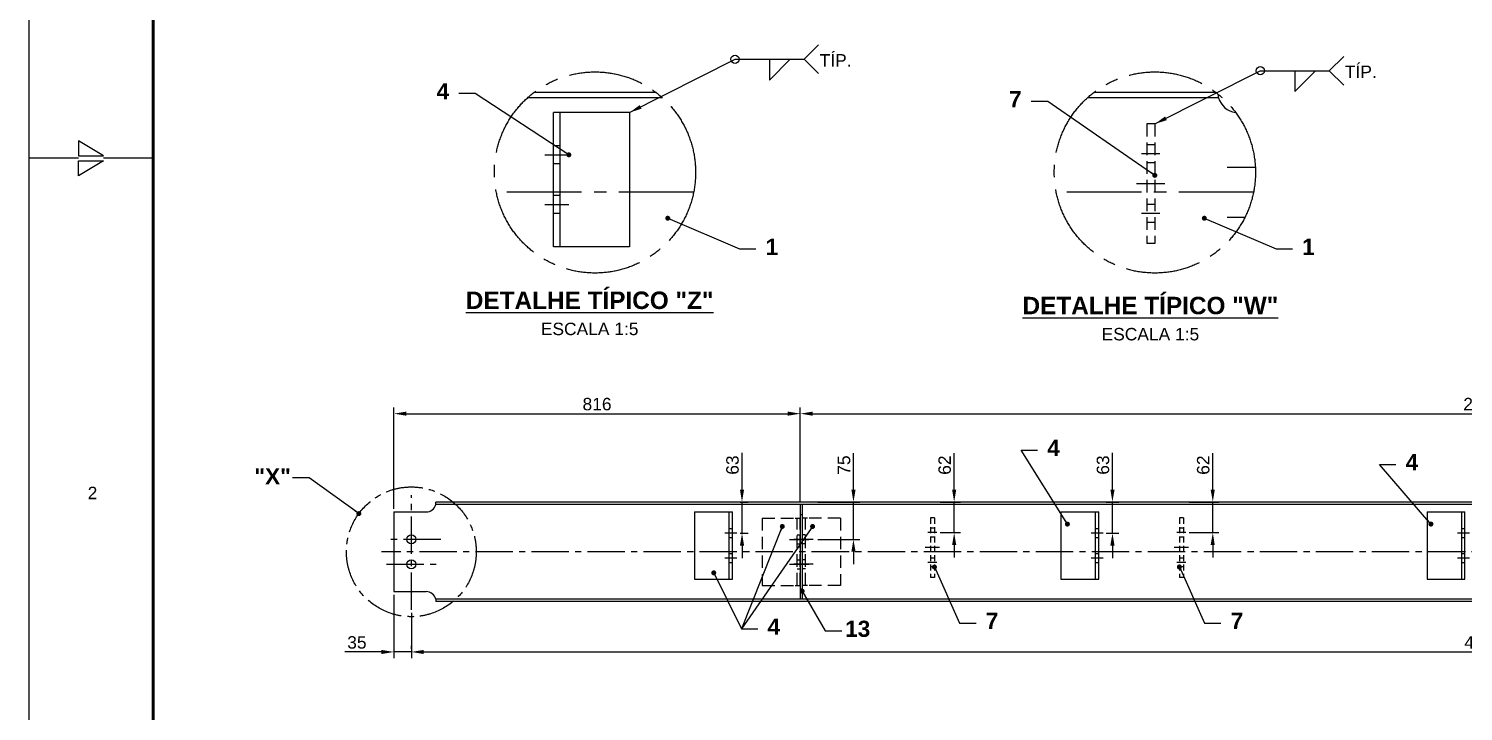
# Model space of a CAD drawing. Header units: millimetres. Extents: x -11137 to 17544, y -5373 to 15400.
# Drawn here: x 0 to 2880, y 1859 to 3230 of the extents above; entities that cross this region are included whole.
import ezdxf
from ezdxf.enums import TextEntityAlignment as Align

# ---------------------------------------------------------------- set-up
doc = ezdxf.new("R2010")
doc.units = ezdxf.units.MM
doc.header["$LTSCALE"] = 100
doc.header["$MEASUREMENT"] = 0
doc.linetypes.add('CENTER2', pattern=[1.125, 0.75, -0.125, 0.125, -0.125])
doc.linetypes.add('HIDDEN', pattern=[0.375, 0.25, -0.125])
for name, color, linetype in [('CONTORNO', 3, 'Continuous'), ('EM-PJ-CENTRO', 10, 'CENTER2'), ('EM-PJ-CONTORNO', 3, 'Continuous'), ('EM-PJ-COTA', 7, 'Continuous'), ('EM-PJ-TEXTO', 7, 'Continuous'), ('EM-PJ-TRACEJADA', 1, 'HIDDEN'), ('PD-GR-formato', 7, 'Continuous')]:
    doc.layers.add(name, color=color, linetype=linetype)
doc.styles.add('PADRAO ANGLO', font='arial.ttf')
doc.styles.add('PADRAO ANGLO NEG', font='arialbd.ttf')
doc.dimstyles.new('COTAS-ANGLO-PADRÃO', dxfattribs={"dimscale": 10, "dimtxt": 2.5, "dimasz": 2.5, "dimexe": 1.25, "dimexo": 0.625, "dimtad": 1, "dimtxsty": 'PADRAO ANGLO', "dimcen": 2.5, "dimclrd": 256, "dimclre": 256, "dimclrt": 256, "dimadec": 0, "dimazin": 0, "dimtfac": 1, "dimtmove": 0, "dimatfit": 0, "dimfxl": 1, "dimarcsym": 0})

# ---------------------------------------------------------------- blocks, each defined once
blk = doc.blocks.new('FORMATO_A1')
for p, q in [((0, 594), (0, 0)), ((10, 297), (0, 297)), ((25, 297), (15, 297))]:
    blk.add_line(p, q)
at = {"const_width": 0.6}
blk.add_lwpolyline([(831, 584), (25, 584), (25, 10), (831, 10)], close=True, dxfattribs=at)
for points in [[(15, 297.5), (10, 300.5), (10, 297.5)], [(15, 296.5), (10, 293.5), (10, 296.5)]]:
    blk.add_lwpolyline(points, close=True)
at = {"style": 'PADRAO ANGLO'}
blk.add_text('2', height=2.5, dxfattribs=at).set_placement((12.81, 229.82), align=Align.MIDDLE)
blk = doc.blocks.new('A$C9bd9dc66')
at = {"layer": 'EM-PJ-CENTRO'}
for p, q in [((8.8, 25), (-15.2, 25)), ((8.8, -25), (-15.2, -25))]:
    blk.add_line(p, q, dxfattribs=at)
at = {"layer": 'EM-PJ-CONTORNO'}
for p, q in [((-76.2, 67.5), (-76.2, -67.5)), ((-76.2, 67.5), (-10, 67.5)), ((-10, 67.5), (0, 67.5)), ((-6.4, -67.5), (-6.4, 67.5)), ((0, -67.5), (0, 67.5)), ((-76.2, -67.5), (-10, -67.5)), ((-10, -67.5), (0, -67.5))]:
    blk.add_line(p, q, dxfattribs=at)
at = {"layer": 'EM-PJ-TRACEJADA'}
for p, q in [((-6.4, 34), (0, 34)), ((-6.4, 16), (0, 16)), ((-6.4, -16), (0, -16)), ((-6.4, -34), (0, -34))]:
    blk.add_line(p, q, dxfattribs=at)
blk = doc.blocks.new('XCV')
at = {"layer": 'EM-PJ-CENTRO', "ltscale": 0.5}
for p, q in [((-16584, 11996.6), (-16602.5, 11996.6)), ((-16579, 11966.6), (-16607.5, 11966.6)), ((-16584, 11936.6), (-16602.5, 11936.6))]:
    blk.add_line(p, q, dxfattribs=at)
at = {"layer": 'EM-PJ-TRACEJADA', "ltscale": 0.5}
for p, q in [((-16589, 12026.6), (-16597, 12026.6)), ((-16597, 12026.6), (-16597, 11906.6)), ((-16589, 12026.6), (-16589, 11906.6)), ((-16589, 12005.6), (-16597, 12005.6)), ((-16589, 11987.6), (-16597, 11987.6)), ((-16589, 11945.6), (-16597, 11945.6)), ((-16589, 11927.6), (-16597, 11927.6)), ((-16589, 11906.6), (-16597, 11906.6))]:
    blk.add_line(p, q, dxfattribs=at)
blk = doc.blocks.new('A$C3a0a9aeb')
at = {"layer": 'EM-PJ-CENTRO'}
for p, q in [((-21.9, 25), (17, 25)), ((-21.9, -25), (17, -25))]:
    blk.add_line(p, q, dxfattribs=at)
at = {"layer": 'EM-PJ-TRACEJADA'}
for p, q in [((-76.2, 67.5), (-76.2, -67.5)), ((-76.2, 67.5), (-10, 67.5)), ((-10, 67.5), (0, 67.5)), ((-6.3, -67.5), (-6.3, 67.5)), ((0, -67.5), (0, 67.5)), ((-6.3, 34), (0, 34)), ((-6.3, 16), (0, 16)), ((-6.3, -16), (0, -16)), ((-6.3, -34), (0, -34)), ((-76.2, -67.5), (-10, -67.5)), ((-10, -67.5), (0, -67.5))]:
    blk.add_line(p, q, dxfattribs=at)
blk = doc.blocks.new('A$Ce24dd114')
at = {"layer": 'CONTORNO'}
for p, q in [((757.4, 194.8), (757.4, 5.2)), ((757.4, 174.6), (761.7, 174.6)), ((761.7, 5.2), (761.7, 194.8)), ((757.4, 25.4), (761.7, 25.4))]:
    blk.add_line(p, q, dxfattribs=at)
at = {"layer": 'EM-PJ-CENTRO'}
for p, q in [((-23.4, -16.4), (-23.4, 214)), ((35.6, 125), (-73.4, 125)), ((4342.8, 100), (-83.4, 100)), ((-73.4, 75), (32.4, 75))]:
    blk.add_line(p, q, dxfattribs=at)
at = {"layer": 'EM-PJ-CONTORNO'}
for p, q in [((-58.4, 180), (-58.4, 20)), ((-58.4, 180), (6.2, 180)), ((4233.8, 200), (25.5, 200)), ((25.5, 194.8), (25.5, 200)), ((4233.8, 194.8), (25.5, 194.8)), ((-58.4, 20), (6.2, 20)), ((4233.8, 5.2), (25.5, 5.2)), ((25.5, 5.2), (25.5, 0)), ((4233.8, 0), (25.5, 0))]:
    blk.add_line(p, q, dxfattribs=at)
for centre in [(-23.4, 125), (-23.4, 75)]:
    blk.add_circle(centre, 9, dxfattribs=at)
for centre, start, end in [((6.2, 200), 270, 344.9299), ((6.2, 0), 15.0701, 90)]:
    blk.add_arc(centre, 20, start, end, dxfattribs=at)
for name, p in [('A$C9bd9dc66', (621.4, 112.5)), ('A$C9bd9dc66', (1356.8, 112.5)), ('A$C9bd9dc66', (2092.1, 112.5)), ('A$C3a0a9aeb', (757.4, 100)), ('XCV', (17615.8, -11858.1)), ('XCV', (18115.8, -11858.1))]:
    blk.add_blockref(name, p, dxfattribs=at)
at = {"layer": 'EM-PJ-CONTORNO', "xscale": -1}
blk.add_blockref('A$C3a0a9aeb', (761.7, 100), dxfattribs=at)
blk = doc.blocks.new('*D63')
at = {"layer": 'Defpoints', "color": 0, "transparency": 16777216}
for p in [(733.3, 2099.8), (768.3, 2063.4), (733.3, 1978.7)]:
    blk.add_point(p, dxfattribs=at)
at = {"layer": 'EM-PJ-COTA', "lineweight": -2, "transparency": 16777216}
for p, q in [((733.3, 2093.6), (733.3, 1966.2)), ((768.3, 2057.2), (768.3, 1966.2)), ((708.3, 1978.7), (634.8, 1978.7)), ((768.3, 1978.7), (733.3, 1978.7)), ((793.3, 1978.7), (818.3, 1978.7))]:
    blk.add_line(p, q, dxfattribs=at)
at = {"layer": 'EM-PJ-COTA', "transparency": 16777216}
for points in [[(708.3, 1982.8), (708.3, 1974.5), (733.3, 1978.7)], [(793.3, 1982.8), (793.3, 1974.5), (768.3, 1978.7)]]:
    blk.add_solid(points, dxfattribs=at)
at = {"layer": 'EM-PJ-COTA', "transparency": 16777216, "insert": (659, 1997.7), "char_height": 25, "attachment_point": 5, "style": 'PADRAO ANGLO'}
blk.add_mtext('35', dxfattribs=at)
blk = doc.blocks.new('*D117')
at = {"layer": 'Defpoints', "color": 0, "transparency": 16777216}
for p in [(1549.2, 2457.2), (733.3, 2259.8), (1549.2, 2274.6)]:
    blk.add_point(p, dxfattribs=at)
at = {"layer": 'EM-PJ-COTA', "lineweight": -2, "transparency": 16777216}
for p, q in [((733.3, 2266.1), (733.3, 2469.7)), ((758.3, 2457.2), (1524.2, 2457.2)), ((1549.2, 2280.9), (1549.2, 2469.7))]:
    blk.add_line(p, q, dxfattribs=at)
at = {"layer": 'EM-PJ-COTA', "transparency": 16777216}
for points in [[(758.3, 2461.4), (758.3, 2453.1), (733.3, 2457.2)], [(1524.2, 2461.4), (1524.2, 2453.1), (1549.2, 2457.2)]]:
    blk.add_solid(points, dxfattribs=at)
at = {"layer": 'EM-PJ-COTA', "transparency": 16777216, "insert": (1141.2, 2476.3), "char_height": 25, "attachment_point": 5, "style": 'PADRAO ANGLO'}
blk.add_mtext('816', dxfattribs=at)
blk = doc.blocks.new('*D118')
at = {"layer": 'Defpoints', "color": 0, "transparency": 16777216}
for p in [(1549.2, 2457.2), (4289.2, 2457.2), (4289.2, 2274.6)]:
    blk.add_point(p, dxfattribs=at)
at = {"layer": 'EM-PJ-COTA', "lineweight": -2, "transparency": 16777216}
for p, q in [((1549.2, 2463.5), (1549.2, 2469.7)), ((1574.2, 2457.2), (4264.2, 2457.2)), ((4289.2, 2280.9), (4289.2, 2469.7))]:
    blk.add_line(p, q, dxfattribs=at)
at = {"layer": 'EM-PJ-COTA', "transparency": 16777216}
for points in [[(1574.2, 2461.4), (1574.2, 2453.1), (1549.2, 2457.2)], [(4264.2, 2461.4), (4264.2, 2453.1), (4289.2, 2457.2)]]:
    blk.add_solid(points, dxfattribs=at)
at = {"layer": 'EM-PJ-COTA', "transparency": 16777216, "insert": (2919.2, 2476.3), "char_height": 25, "attachment_point": 5, "style": 'PADRAO ANGLO'}
blk.add_mtext('2740', dxfattribs=at)
blk = doc.blocks.new('*D196')
at = {"layer": 'Defpoints', "color": 0, "transparency": 16777216}
for p in [(1422, 2279.8), (1432.2, 2279.8), (1422, 2217.3)]:
    blk.add_point(p, dxfattribs=at)
at = {"layer": 'EM-PJ-COTA', "lineweight": -2, "transparency": 16777216}
for p, q in [((1432.2, 2304.8), (1432.2, 2378.3)), ((1428.3, 2279.8), (1444.7, 2279.8)), ((1432.2, 2217.3), (1432.2, 2279.8)), ((1428.3, 2217.3), (1444.7, 2217.3)), ((1432.2, 2192.3), (1432.2, 2167.3))]:
    blk.add_line(p, q, dxfattribs=at)
at = {"layer": 'EM-PJ-COTA', "transparency": 16777216}
for points in [[(1428.1, 2304.8), (1436.4, 2304.8), (1432.2, 2279.8)], [(1428.1, 2192.3), (1436.4, 2192.3), (1432.2, 2217.3)]]:
    blk.add_solid(points, dxfattribs=at)
at = {"layer": 'EM-PJ-COTA', "transparency": 16777216, "insert": (1413.2, 2354), "char_height": 25, "attachment_point": 5, "rotation": 90, "style": 'PADRAO ANGLO'}
blk.add_mtext('63', dxfattribs=at)
blk = doc.blocks.new('*D197')
at = {"layer": 'Defpoints', "color": 0, "transparency": 16777216}
for p in [(1578.3, 2279.8), (1656, 2279.8), (1578.3, 2204.8)]:
    blk.add_point(p, dxfattribs=at)
at = {"layer": 'EM-PJ-COTA', "lineweight": -2, "transparency": 16777216}
for p, q in [((1656, 2304.8), (1656, 2378.1)), ((1584.5, 2279.8), (1668.5, 2279.8)), ((1656, 2204.8), (1656, 2279.8)), ((1584.5, 2204.8), (1668.5, 2204.8)), ((1656, 2179.8), (1656, 2154.8))]:
    blk.add_line(p, q, dxfattribs=at)
at = {"layer": 'EM-PJ-COTA', "transparency": 16777216}
for points in [[(1651.8, 2304.8), (1660.2, 2304.8), (1656, 2279.8)], [(1651.8, 2179.8), (1660.2, 2179.8), (1656, 2204.8)]]:
    blk.add_solid(points, dxfattribs=at)
at = {"layer": 'EM-PJ-COTA', "transparency": 16777216, "insert": (1637.1, 2354), "char_height": 25, "attachment_point": 5, "rotation": 90, "style": 'PADRAO ANGLO'}
blk.add_mtext('75', dxfattribs=at)
blk = doc.blocks.new('*D198')
at = {"layer": 'Defpoints', "color": 0, "transparency": 16777216}
for p in [(1823.5, 2279.8), (1858.2, 2279.8), (1823.5, 2218.3)]:
    blk.add_point(p, dxfattribs=at)
at = {"layer": 'EM-PJ-COTA', "lineweight": -2, "transparency": 16777216}
for p, q in [((1858.2, 2304.8), (1858.2, 2378)), ((1829.8, 2279.8), (1870.7, 2279.8)), ((1858.2, 2218.3), (1858.2, 2279.8)), ((1829.8, 2218.3), (1870.7, 2218.3)), ((1858.2, 2193.3), (1858.2, 2168.3))]:
    blk.add_line(p, q, dxfattribs=at)
at = {"layer": 'EM-PJ-COTA', "transparency": 16777216}
for points in [[(1854, 2304.8), (1862.4, 2304.8), (1858.2, 2279.8)], [(1854, 2193.3), (1862.4, 2193.3), (1858.2, 2218.3)]]:
    blk.add_solid(points, dxfattribs=at)
at = {"layer": 'EM-PJ-COTA', "transparency": 16777216, "insert": (1839.2, 2353.9), "char_height": 25, "attachment_point": 5, "rotation": 90, "style": 'PADRAO ANGLO'}
blk.add_mtext('62', dxfattribs=at)
blk = doc.blocks.new('*D199')
at = {"layer": 'Defpoints', "color": 0, "transparency": 16777216}
for p in [(2157.3, 2279.8), (2176, 2279.8), (2157.3, 2217.3)]:
    blk.add_point(p, dxfattribs=at)
at = {"layer": 'EM-PJ-COTA', "lineweight": -2, "transparency": 16777216}
for p, q in [((2176, 2304.8), (2176, 2378.3)), ((2163.6, 2279.8), (2188.5, 2279.8)), ((2176, 2217.3), (2176, 2279.8)), ((2163.6, 2217.3), (2188.5, 2217.3)), ((2176, 2192.3), (2176, 2167.3))]:
    blk.add_line(p, q, dxfattribs=at)
at = {"layer": 'EM-PJ-COTA', "transparency": 16777216}
for points in [[(2171.8, 2304.8), (2180.2, 2304.8), (2176, 2279.8)], [(2171.8, 2192.3), (2180.2, 2192.3), (2176, 2217.3)]]:
    blk.add_solid(points, dxfattribs=at)
at = {"layer": 'EM-PJ-COTA', "transparency": 16777216, "insert": (2157, 2354), "char_height": 25, "attachment_point": 5, "rotation": 90, "style": 'PADRAO ANGLO'}
blk.add_mtext('63', dxfattribs=at)
blk = doc.blocks.new('*D200')
at = {"layer": 'Defpoints', "color": 0, "transparency": 16777216}
for p in [(2323.5, 2279.8), (2377.4, 2279.8), (2323.5, 2218.3)]:
    blk.add_point(p, dxfattribs=at)
at = {"layer": 'EM-PJ-COTA', "lineweight": -2, "transparency": 16777216}
for p, q in [((2377.4, 2304.8), (2377.4, 2378)), ((2329.8, 2279.8), (2389.9, 2279.8)), ((2377.4, 2218.3), (2377.4, 2279.8)), ((2329.8, 2218.3), (2389.9, 2218.3)), ((2377.4, 2193.3), (2377.4, 2168.3))]:
    blk.add_line(p, q, dxfattribs=at)
at = {"layer": 'EM-PJ-COTA', "transparency": 16777216}
for points in [[(2373.2, 2304.8), (2381.5, 2304.8), (2377.4, 2279.8)], [(2373.2, 2193.3), (2381.5, 2193.3), (2377.4, 2218.3)]]:
    blk.add_solid(points, dxfattribs=at)
at = {"layer": 'EM-PJ-COTA', "transparency": 16777216, "insert": (2358.3, 2353.9), "char_height": 25, "attachment_point": 5, "rotation": 90, "style": 'PADRAO ANGLO'}
blk.add_mtext('62', dxfattribs=at)
blk = doc.blocks.new('*D227')
at = {"layer": 'Defpoints', "color": 0, "transparency": 16777216}
for p in [(5074.5, 2063.4), (768.3, 1978.7), (5074.5, 1978.7)]:
    blk.add_point(p, dxfattribs=at)
at = {"layer": 'EM-PJ-COTA', "lineweight": -2, "transparency": 16777216}
for p, q in [((5074.5, 2057.2), (5074.5, 1966.2)), ((768.3, 1984.9), (768.3, 1991.2)), ((793.3, 1978.7), (5049.5, 1978.7))]:
    blk.add_line(p, q, dxfattribs=at)
at = {"layer": 'EM-PJ-COTA', "transparency": 16777216}
for points in [[(793.3, 1982.8), (793.3, 1974.5), (768.3, 1978.7)], [(5049.5, 1982.8), (5049.5, 1974.5), (5074.5, 1978.7)]]:
    blk.add_solid(points, dxfattribs=at)
at = {"layer": 'EM-PJ-COTA', "transparency": 16777216, "insert": (2921.4, 1997.7), "char_height": 25, "attachment_point": 5, "style": 'PADRAO ANGLO'}
blk.add_mtext('4306', dxfattribs=at)
blk = doc.blocks.new('A$C5d037637')
at = {"layer": 'EM-PJ-CENTRO'}
blk.add_line((99.1, -19.8), (-99.1, -19.8), dxfattribs=at)
blk.add_circle((0, 0), 101, dxfattribs=at)
at = {"layer": 'EM-PJ-CONTORNO'}
for p, q in [((67.7, 75), (-67.7, 75)), ((61.4, 80.2), (-61.4, 80.2))]:
    blk.add_line(p, q, dxfattribs=at)
at = {"layer": 'EM-PJ-CONTORNO', "xscale": -1}
blk.add_blockref('A$C9bd9dc66', (-41.5, -7.3), dxfattribs=at)
blk = doc.blocks.new('A$Cc501d18d')
at = {"layer": 'EM-PJ-CENTRO'}
for p, q in [((72.5, 5.2), (100.9, 5.2)), ((99.1, -19.8), (-99.1, -19.8)), ((72.5, -44.8), (90.6, -44.8))]:
    blk.add_line(p, q, dxfattribs=at)
blk.add_circle((0, 0), 101, dxfattribs=at)
at = {"layer": 'EM-PJ-CONTORNO'}
for p, q in [((64, 75), (-67.7, 75)), ((61.4, 80.2), (-61.4, 80.2)), ((64, 75), (64, 78.2))]:
    blk.add_line(p, q, dxfattribs=at)
blk.add_arc((83.3, 80.2), 20, 195.0701, 263.6002, dxfattribs=at)
blk.add_blockref('XCV', (16589, -11977.9), dxfattribs=at)

msp = doc.modelspace()

# ---------------------------------------------------------------- linework, layer by layer
at = {"layer": 'EM-PJ-CENTRO'}
msp.add_circle((768.289, 2179.804), 130.314, dxfattribs=at)
at = {"layer": 'EM-PJ-COTA'}
for p, q in [((1556.697, 3168.913), (1585.585, 3197.801)), ((1418.185, 3168.913), (1556.697, 3168.913)), ((1487.441, 3168.913), (1487.441, 3127.246)), ((1487.441, 3127.246), (1529.107, 3168.913)), ((1556.697, 3168.913), (1585.585, 3140.025)), ((2611.342, 3145.913), (2640.23, 3174.801)), ((2472.83, 3145.913), (2611.342, 3145.913)), ((2542.086, 3145.913), (2542.086, 3104.246)), ((2542.086, 3104.246), (2583.753, 3145.913)), ((2611.342, 3145.913), (2640.23, 3117.025)), ((896.589, 3100.154), (863.663, 3100.154)), ((2045.93, 3084.439), (2013.004, 3084.439)), ((1427.116, 2787.922), (1460.042, 2787.922)), ((2504.425, 2787.922), (2537.35, 2787.922)), ((1992.611, 2384.09), (2025.537, 2384.09)), ((2712.321, 2355.344), (2745.247, 2355.344)), ((562.855, 2328.639), (529.929, 2328.639)), ((1430.877, 2025.04), (1463.803, 2025.04)), ((1599.474, 2020.852), (1632.4, 2020.852)), ((1869.155, 2036.816), (1902.081, 2036.816)), ((2360.924, 2036.816), (2393.85, 2036.816))]:
    msp.add_line(p, q, dxfattribs=at)
for centre in [(1418.185, 3168.913), (2472.83, 3145.913)]:
    msp.add_circle(centre, 8.333, dxfattribs=at)

# ---------------------------------------------------------------- block references
at = {"xscale": 10, "yscale": 10, "zscale": 10}
msp.add_blockref('FORMATO_A1', (0, 0), dxfattribs=at)
at = {"layer": 'EM-PJ-COTA', "xscale": 2, "yscale": 2, "zscale": 2}
for name, p in [('A$C5d037637', (1137.01, 2941.616)), ('A$Cc501d18d', (2261.182, 2941.616))]:
    msp.add_blockref(name, p, dxfattribs=at)
at = {"layer": 'EM-PJ-TRACEJADA'}
msp.add_blockref('A$Ce24dd114', (791.737, 2079.804), dxfattribs=at)

# ---------------------------------------------------------------- texts
at = {"layer": 'EM-PJ-TEXTO'}
for s, height, style, p in [('4', 32.5, 'PADRAO ANGLO NEG', (831.533, 3104.513)), ('7', 32.5, 'PADRAO ANGLO NEG', (1980.874, 3088.799)), ('1', 32.5, 'PADRAO ANGLO NEG', (1492.172, 2792.281)), ('1', 32.5, 'PADRAO ANGLO NEG', (2569.481, 2792.281)), ('%%UDETALHE TÍPICO "Z"', 35, 'PADRAO ANGLO NEG', (1126.29, 2684.927)), ('%%UDETALHE TÍPICO "W"', 35, 'PADRAO ANGLO NEG', (2252.182, 2674.378)), ('ESCALA 1:5', 25, 'PADRAO ANGLO', (1126.29, 2627.427)), ('ESCALA 1:5', 25, 'PADRAO ANGLO', (2252.182, 2616.878)), ('4', 32.5, 'PADRAO ANGLO NEG', (2057.667, 2388.449)), ('4', 32.5, 'PADRAO ANGLO NEG', (2777.377, 2359.703)), ('"X"', 32.5, 'PADRAO ANGLO NEG', (489.701, 2331.293)), ('4', 32.5, 'PADRAO ANGLO NEG', (1495.934, 2029.399)), ('7', 32.5, 'PADRAO ANGLO NEG', (1934.212, 2041.176)), ('7', 32.5, 'PADRAO ANGLO NEG', (2425.98, 2041.176)), ('13', 32.5, 'PADRAO ANGLO NEG', (1664.53, 2025.211))]:
    msp.add_text(s, height=height, dxfattribs=dict(at, style=style)).set_placement(p, align=Align.MIDDLE_CENTER)
at = {"layer": 'PD-GR-formato', "style": 'PADRAO ANGLO'}
for p in [(1588.123, 3154.254), (2642.769, 3131.254)]:
    msp.add_text('TÍP.', height=25, dxfattribs=at).set_placement(p)

# ---------------------------------------------------------------- dimensions: what is measured, and where the dimension line sits
at = {"layer": 'EM-PJ-COTA'}
for base, p1, p2, picture, middle in [((1549.177, 2457.236), (733.289, 2259.804), (1549.177, 2274.604), '*D117', (1141.233, 2476.25)), ((4289.177, 2457.236), (1549.177, 2457.236), (4289.177, 2274.604), '*D118', (2919.177, 2476.25)), ((733.289, 1978.681), (768.289, 2063.444), (733.289, 2099.804), '*D63', (659.048, 1997.704)), ((5074.489, 1978.681), (768.289, 1978.681), (5074.489, 2063.444), '*D227', (2921.389, 1997.704))]:
    dim = msp.add_linear_dim(base=base, p1=p1, p2=p2, dimstyle='COTAS-ANGLO-PADRÃO', override={"dimdec": 0}, dxfattribs=at)
    dim.commit()
    dim.dimension.update_dxf_attribs({"geometry": picture, "text_midpoint": middle})
for base, p1, p2, picture, middle in [((1432.218210947, 2279.804264499), (1422.01607374, 2217.304264499), (1422.01607374, 2279.804264499), '*D196', (1432.218210947, 2354.028343626)), ((1656.014, 2279.804), (1578.266, 2204.804), (1578.266, 2279.804), '*D197', (1656.014, 2353.952)), ((2176.012217655, 2279.804264499), (2157.349407073, 2217.304264499), (2157.349407073, 2279.804264499), '*D199', (2176.012217655, 2354.028343626))]:
    dim = msp.add_linear_dim(base=base, p1=p1, p2=p2, angle=90, dimstyle='COTAS-ANGLO-PADRÃO', override={"dimdec": 0}, dxfattribs=at)
    dim.commit()
    dim.dimension.update_dxf_attribs({"geometry": picture, "text_midpoint": middle, "dimtype": 160})
for base, p1, p2, picture, middle in [((1858.202973439, 2279.804264499), (1823.544553673, 2218.304264499), (1823.544553673, 2279.804264499), '*D198', (1839.188648746, 2353.900444581)), ((2377.35391939, 2279.804264499), (2323.544553673, 2218.304264499), (2323.544553673, 2279.804264499), '*D200', (2358.339594697, 2353.900444581))]:
    dim = msp.add_linear_dim(base=base, p1=p1, p2=p2, angle=90, dimstyle='COTAS-ANGLO-PADRÃO', override={"dimdec": 0}, dxfattribs=at)
    dim.commit()
    dim.dimension.update_dxf_attribs({"geometry": picture, "text_midpoint": middle})

# ---------------------------------------------------------------- leaders
for points, override in [([(1206.433, 3062.059), (1418.185, 3168.913)], {"dimgap": 0.625, "dimtad": 0}), ([(2261.079, 3039.059), (2472.83, 3145.913)], {"dimgap": 0.625, "dimtad": 0}), ([(1084.405, 2977.059), (896.589, 3100.154)], {"dimasz": 1, "dimldrblk": 'Dot'}), ([(2261.079, 2935.803), (2045.93, 3084.439)], {"dimasz": 1, "dimldrblk": 'Dot'}), ([(1283.136, 2849.701), (1427.116, 2787.922)], {"dimasz": 1, "dimldrblk": 'Dot'}), ([(2360.445, 2849.701), (2504.425, 2787.922)], {"dimasz": 1, "dimldrblk": 'Dot'}), ([(2085.544, 2235.454), (1992.611, 2384.09)], {"dimasz": 1, "dimldrblk": 'Dot'}), ([(2815.421, 2235.469), (2712.321, 2355.344)], {"dimasz": 1, "dimldrblk": 'Dot'}), ([(662.914, 2256.472), (562.855, 2328.639)], {"dimasz": 1, "dimldrblk": 'Dot'}), ([(1513.115, 2230.686), (1430.877, 2025.04)], {"dimasz": 1, "dimldrblk": 'Dot'}), ([(1573.976, 2230.686), (1430.877, 2025.04)], {"dimasz": 1, "dimldrblk": 'Dot'}), ([(1375.41, 2137.546), (1430.877, 2025.04)], {"dimasz": 1, "dimldrblk": 'Dot'}), ([(1818.516, 2149.304), (1869.155, 2036.816)], {"dimasz": 1, "dimldrblk": 'Dot'}), ([(2310.284, 2149.304), (2360.924, 2036.816)], {"dimasz": 1, "dimldrblk": 'Dot'}), ([(1553.084, 2100.721), (1599.474, 2020.852)], {"dimasz": 1, "dimldrblk": 'Dot'})]:
    msp.add_leader(points, dimstyle='COTAS-ANGLO-PADRÃO', override=override, dxfattribs=at)

doc.saveas('drawing.dxf')
